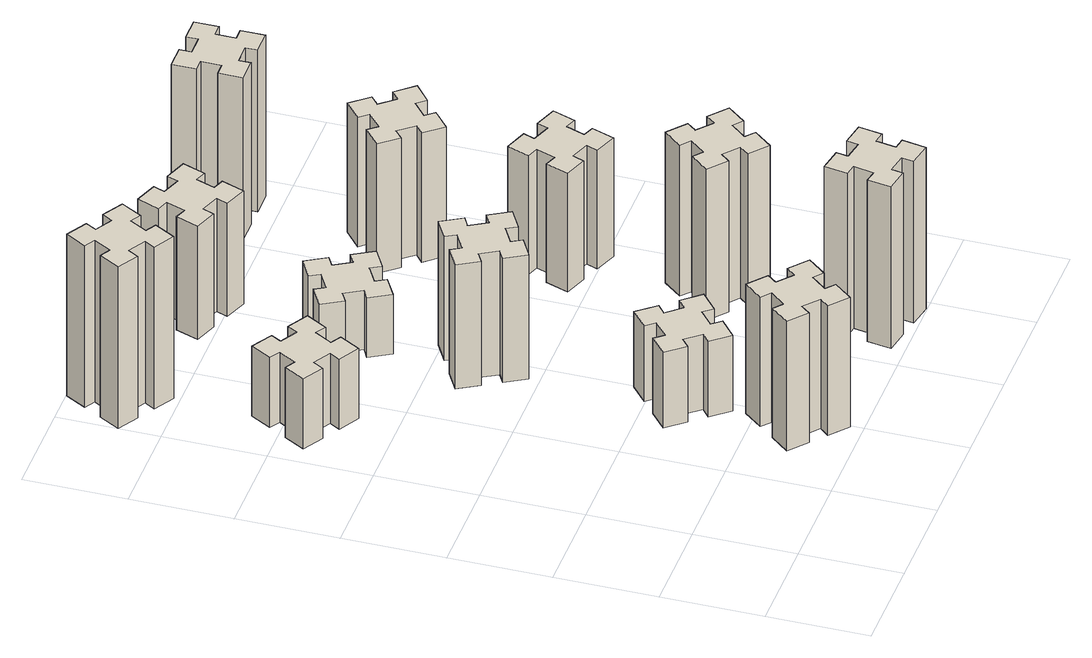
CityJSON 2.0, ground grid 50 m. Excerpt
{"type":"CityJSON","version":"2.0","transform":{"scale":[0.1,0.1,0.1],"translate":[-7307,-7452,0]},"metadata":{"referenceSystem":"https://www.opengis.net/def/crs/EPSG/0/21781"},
"CityObjects":{
"building1":{"type":"Building","attributes":{"class":"1000","function":"1000","usage":"1000","yearOfConstruction":2016,"roofType":"1000","measuredHeight":39,"storeysAboveGround":30,"storeysBelowGround":0},"geometry":[{"type":"Solid","lod":"1","boundaries":[[[[0,1,2,3,4,5,6,7,8,9,10,11,12,13,14,15,16,17,18,19]],[[17,16,20,21]],[[16,15,22,20]],[[15,14,23,22]],[[14,13,24,23]],[[13,12,25,24]],[[12,11,26,25]],[[11,10,27,26]],[[10,9,28,27]],[[9,8,29,28]],[[8,7,30,29]],[[7,6,31,30]],[[6,5,32,31]],[[5,4,33,32]],[[4,3,34,33]],[[3,2,35,34]],[[2,1,36,35]],[[1,0,37,36]],[[0,19,38,37]],[[19,18,39,38]],[[18,17,21,39]],[[24,25,26,27,28,29,30,31,32,33,34,35,36,37,38,39,21,20,22,23]]]]}]},
"building2":{"type":"Building","attributes":{"class":"1000","function":"1000","usage":"1000","yearOfConstruction":2016,"roofType":"1000","measuredHeight":72,"storeysAboveGround":30,"storeysBelowGround":0},"geometry":[{"type":"Solid","lod":"1","boundaries":[[[[40,41,42,43,44,45,46,47,48,49,50,51,52,53,54,55,56,57,58,59]],[[57,56,60,61]],[[56,55,62,60]],[[55,54,63,62]],[[54,53,64,63]],[[53,52,65,64]],[[52,51,66,65]],[[51,50,67,66]],[[50,49,68,67]],[[49,48,69,68]],[[48,47,70,69]],[[47,46,71,70]],[[46,45,72,71]],[[45,44,73,72]],[[44,43,74,73]],[[43,42,75,74]],[[42,41,76,75]],[[41,40,77,76]],[[40,59,78,77]],[[59,58,79,78]],[[58,57,61,79]],[[64,65,66,67,68,69,70,71,72,73,74,75,76,77,78,79,61,60,62,63]]]]}]},
"building3":{"type":"Building","attributes":{"class":"1000","function":"1000","usage":"1000","yearOfConstruction":2016,"roofType":"1000","measuredHeight":90,"storeysAboveGround":30,"storeysBelowGround":0},"geometry":[{"type":"Solid","lod":"1","boundaries":[[[[80,81,82,83,84,85,86,87,88,89,90,91,92,93,94,95,96,97,98,99]],[[97,96,100,101]],[[96,95,102,100]],[[95,94,103,102]],[[94,93,104,103]],[[93,92,105,104]],[[92,91,106,105]],[[91,90,107,106]],[[90,89,108,107]],[[89,88,109,108]],[[88,87,110,109]],[[87,86,111,110]],[[86,85,112,111]],[[85,84,113,112]],[[84,83,114,113]],[[83,82,115,114]],[[82,81,116,115]],[[81,80,117,116]],[[80,99,118,117]],[[99,98,119,118]],[[98,97,101,119]],[[104,105,106,107,108,109,110,111,112,113,114,115,116,117,118,119,101,100,102,103]]]]}]},
"building4":{"type":"Building","attributes":{"class":"1000","function":"1000","usage":"1000","yearOfConstruction":2016,"roofType":"1000","measuredHeight":42,"storeysAboveGround":30,"storeysBelowGround":0},"geometry":[{"type":"Solid","lod":"1","boundaries":[[[[120,121,122,123,124,125,126,127,128,129,130,131,132,133,134,135,136,137,138,139]],[[137,136,140,141]],[[136,135,142,140]],[[135,134,143,142]],[[134,133,144,143]],[[133,132,145,144]],[[132,131,146,145]],[[131,130,147,146]],[[130,129,148,147]],[[129,128,149,148]],[[128,127,150,149]],[[127,126,151,150]],[[126,125,152,151]],[[125,124,153,152]],[[124,123,154,153]],[[123,122,155,154]],[[122,121,156,155]],[[121,120,157,156]],[[120,139,158,157]],[[139,138,159,158]],[[138,137,141,159]],[[144,145,146,147,148,149,150,151,152,153,154,155,156,157,158,159,141,140,142,143]]]]}]},
"building5":{"type":"Building","attributes":{"class":"1000","function":"1000","usage":"1000","yearOfConstruction":2016,"roofType":"1000","measuredHeight":69,"storeysAboveGround":30,"storeysBelowGround":0},"geometry":[{"type":"Solid","lod":"1","boundaries":[[[[160,161,162,163,164,165,166,167,168,169,170,171,172,173,174,175,176,177,178,179]],[[177,176,180,181]],[[176,175,182,180]],[[175,174,183,182]],[[174,173,184,183]],[[173,172,185,184]],[[172,171,186,185]],[[171,170,187,186]],[[170,169,188,187]],[[169,168,189,188]],[[168,167,190,189]],[[167,166,191,190]],[[166,165,192,191]],[[165,164,193,192]],[[164,163,194,193]],[[163,162,195,194]],[[162,161,196,195]],[[161,160,197,196]],[[160,179,198,197]],[[179,178,199,198]],[[178,177,181,199]],[[184,185,186,187,188,189,190,191,192,193,194,195,196,197,198,199,181,180,182,183]]]]}]},
"building6":{"type":"Building","attributes":{"class":"1000","function":"1000","usage":"1000","yearOfConstruction":2016,"roofType":"1000","measuredHeight":33,"storeysAboveGround":30,"storeysBelowGround":0},"geometry":[{"type":"Solid","lod":"1","boundaries":[[[[200,201,202,203,204,205,206,207,208,209,210,211,212,213,214,215,216,217,218,219]],[[217,216,220,221]],[[216,215,222,220]],[[215,214,223,222]],[[214,213,224,223]],[[213,212,225,224]],[[212,211,226,225]],[[211,210,227,226]],[[210,209,228,227]],[[209,208,229,228]],[[208,207,230,229]],[[207,206,231,230]],[[206,205,232,231]],[[205,204,233,232]],[[204,203,234,233]],[[203,202,235,234]],[[202,201,236,235]],[[201,200,237,236]],[[200,219,238,237]],[[219,218,239,238]],[[218,217,221,239]],[[224,225,226,227,228,229,230,231,232,233,234,235,236,237,238,239,221,220,222,223]]]]}]},
"building7":{"type":"Building","attributes":{"class":"1000","function":"1000","usage":"1000","yearOfConstruction":2016,"roofType":"1000","measuredHeight":90,"storeysAboveGround":30,"storeysBelowGround":0},"geometry":[{"type":"Solid","lod":"1","boundaries":[[[[240,241,242,243,244,245,246,247,248,249,250,251,252,253,254,255,256,257,258,259]],[[257,256,260,261]],[[256,255,262,260]],[[255,254,263,262]],[[254,253,264,263]],[[253,252,265,264]],[[252,251,266,265]],[[251,250,267,266]],[[250,249,268,267]],[[249,248,269,268]],[[248,247,270,269]],[[247,246,271,270]],[[246,245,272,271]],[[245,244,273,272]],[[244,243,274,273]],[[243,242,275,274]],[[242,241,276,275]],[[241,240,277,276]],[[240,259,278,277]],[[259,258,279,278]],[[258,257,261,279]],[[264,265,266,267,268,269,270,271,272,273,274,275,276,277,278,279,261,260,262,263]]]]}]},
"building8":{"type":"Building","attributes":{"class":"1000","function":"1000","usage":"1000","yearOfConstruction":2016,"roofType":"1000","measuredHeight":63,"storeysAboveGround":30,"storeysBelowGround":0},"geometry":[{"type":"Solid","lod":"1","boundaries":[[[[280,281,282,283,284,285,286,287,288,289,290,291,292,293,294,295,296,297,298,299]],[[297,296,300,301]],[[296,295,302,300]],[[295,294,303,302]],[[294,293,304,303]],[[293,292,305,304]],[[292,291,306,305]],[[291,290,307,306]],[[290,289,308,307]],[[289,288,309,308]],[[288,287,310,309]],[[287,286,311,310]],[[286,285,312,311]],[[285,284,313,312]],[[284,283,314,313]],[[283,282,315,314]],[[282,281,316,315]],[[281,280,317,316]],[[280,299,318,317]],[[299,298,319,318]],[[298,297,301,319]],[[304,305,306,307,308,309,310,311,312,313,314,315,316,317,318,319,301,300,302,303]]]]}]},
"building9":{"type":"Building","attributes":{"class":"1000","function":"1000","usage":"1000","yearOfConstruction":2016,"roofType":"1000","measuredHeight":84,"storeysAboveGround":30,"storeysBelowGround":0},"geometry":[{"type":"Solid","lod":"1","boundaries":[[[[320,321,322,323,324,325,326,327,328,329,330,331,332,333,334,335,336,337,338,339]],[[337,336,340,341]],[[336,335,342,340]],[[335,334,343,342]],[[334,333,344,343]],[[333,332,345,344]],[[332,331,346,345]],[[331,330,347,346]],[[330,329,348,347]],[[329,328,349,348]],[[328,327,350,349]],[[327,326,351,350]],[[326,325,352,351]],[[325,324,353,352]],[[324,323,354,353]],[[323,322,355,354]],[[322,321,356,355]],[[321,320,357,356]],[[320,339,358,357]],[[339,338,359,358]],[[338,337,341,359]],[[344,345,346,347,348,349,350,351,352,353,354,355,356,357,358,359,341,340,342,343]]]]}]},
"building10":{"type":"Building","attributes":{"class":"1000","function":"1000","usage":"1000","yearOfConstruction":2016,"roofType":"1000","measuredHeight":66,"storeysAboveGround":30,"storeysBelowGround":0},"geometry":[{"type":"Solid","lod":"1","boundaries":[[[[360,361,362,363,364,365,366,367,368,369,370,371,372,373,374,375,376,377,378,379]],[[377,376,380,381]],[[376,375,382,380]],[[375,374,383,382]],[[374,373,384,383]],[[373,372,385,384]],[[372,371,386,385]],[[371,370,387,386]],[[370,369,388,387]],[[369,368,389,388]],[[368,367,390,389]],[[367,366,391,390]],[[366,365,392,391]],[[365,364,393,392]],[[364,363,394,393]],[[363,362,395,394]],[[362,361,396,395]],[[361,360,397,396]],[[360,379,398,397]],[[379,378,399,398]],[[378,377,381,399]],[[384,385,386,387,388,389,390,391,392,393,394,395,396,397,398,399,381,380,382,383]]]]}]},
"building11":{"type":"Building","attributes":{"class":"1000","function":"1000","usage":"1000","yearOfConstruction":2016,"roofType":"1000","measuredHeight":72,"storeysAboveGround":30,"storeysBelowGround":0},"geometry":[{"type":"Solid","lod":"1","boundaries":[[[[400,401,402,403,404,405,406,407,408,409,410,411,412,413,414,415,416,417,418,419]],[[417,416,420,421]],[[416,415,422,420]],[[415,414,423,422]],[[414,413,424,423]],[[413,412,425,424]],[[412,411,426,425]],[[411,410,427,426]],[[410,409,428,427]],[[409,408,429,428]],[[408,407,430,429]],[[407,406,431,430]],[[406,405,432,431]],[[405,404,433,432]],[[404,403,434,433]],[[403,402,435,434]],[[402,401,436,435]],[[401,400,437,436]],[[400,419,438,437]],[[419,418,439,438]],[[418,417,421,439]],[[424,425,426,427,428,429,430,431,432,433,434,435,436,437,438,439,421,420,422,423]]]]}]},
"building12":{"type":"Building","attributes":{"class":"1000","function":"1000","usage":"1000","yearOfConstruction":2016,"roofType":"1000","measuredHeight":90,"storeysAboveGround":30,"storeysBelowGround":0},"geometry":[{"type":"Solid","lod":"1","boundaries":[[[[440,441,442,443,444,445,446,447,448,449,450,451,452,453,454,455,456,457,458,459]],[[457,456,460,461]],[[456,455,462,460]],[[455,454,463,462]],[[454,453,464,463]],[[453,452,465,464]],[[452,451,466,465]],[[451,450,467,466]],[[450,449,468,467]],[[449,448,469,468]],[[448,447,470,469]],[[447,446,471,470]],[[446,445,472,471]],[[445,444,473,472]],[[444,443,474,473]],[[443,442,475,474]],[[442,441,476,475]],[[441,440,477,476]],[[440,459,478,477]],[[459,458,479,478]],[[458,457,461,479]],[[464,465,466,467,468,469,470,471,472,473,474,475,476,477,478,479,461,460,462,463]]]]}]}
},
"vertices":[
[406,2327,0],[456,2414,0],[508,2384,0],[568,2488,0],[464,2548,0],[434,2496,0],[347,2546,0],[377,2598,0],[273,2658,0],[213,2554,0],[265,2524,0],[215,2437,0],[163,2467,0],[103,2363,0],[207,2303,0],[237,2355,0],[324,2305,0],[294,2253,0],[398,2193,0],[458,2297,0],[324,2305,390],[294,2253,390],[237,2355,390],[207,2303,390],[103,2363,390],[163,2467,390],[215,2437,390],[265,2524,390],[213,2554,390],[273,2658,390],[377,2598,390],[347,2546,390],[434,2496,390],[464,2548,390],[568,2488,390],[508,2384,390],[456,2414,390],[406,2327,390],[458,2297,390],[398,2193,390],
[866,253,0],[943,189,0],[904,143,0],[996,66,0],[1073,158,0],[1027,196,0],[1092,273,0],[1138,234,0],[1215,326,0],[1123,403,0],[1084,357,0],[1008,422,0],[1046,468,0],[954,545,0],[877,453,0],[923,414,0],[859,338,0],[813,376,0],[736,284,0],[828,207,0],[859,338,720],[813,376,720],[923,414,720],[877,453,720],[954,545,720],[1046,468,720],[1008,422,720],[1084,357,720],[1123,403,720],[1215,326,720],[1138,234,720],[1092,273,720],[1027,196,720],[1073,158,720],[996,66,720],[904,143,720],[943,189,720],[866,253,720],[828,207,720],[736,284,720],
[137,3195,0],[224,3145,0],[194,3093,0],[298,3033,0],[358,3137,0],[306,3167,0],[356,3254,0],[408,3224,0],[468,3328,0],[364,3388,0],[334,3336,0],[247,3386,0],[277,3438,0],[173,3498,0],[113,3394,0],[165,3364,0],[115,3277,0],[63,3307,0],[3,3203,0],[107,3143,0],[115,3277,900],[63,3307,900],[165,3364,900],[113,3394,900],[173,3498,900],[277,3438,900],[247,3386,900],[334,3336,900],[364,3388,900],[468,3328,900],[408,3224,900],[356,3254,900],[306,3167,900],[358,3137,900],[298,3033,900],[194,3093,900],[224,3145,900],[137,3195,900],[107,3143,900],[3,3203,900],
[943,962,0],[866,897,0],[828,943,0],[736,866,0],[813,774,0],[859,813,0],[923,736,0],[877,698,0],[954,606,0],[1046,683,0],[1008,729,0],[1084,793,0],[1123,747,0],[1215,824,0],[1138,916,0],[1092,878,0],[1027,954,0],[1073,993,0],[996,1085,0],[904,1008,0],[1027,954,420],[1073,993,420],[1092,878,420],[1138,916,420],[1215,824,420],[1123,747,420],[1084,793,420],[1008,729,420],[1046,683,420],[954,606,420],[877,698,420],[923,736,420],[859,813,420],[813,774,420],[736,866,420],[828,943,420],[866,897,420],[943,962,420],[904,1008,420],[996,1085,420],
[1096,1797,0],[1046,1884,0],[1098,1914,0],[1038,2018,0],[934,1958,0],[964,1906,0],[877,1856,0],[847,1908,0],[743,1848,0],[803,1744,0],[855,1774,0],[905,1687,0],[853,1657,0],[913,1553,0],[1017,1613,0],[987,1665,0],[1074,1715,0],[1104,1663,0],[1208,1723,0],[1148,1827,0],[1074,1715,690],[1104,1663,690],[987,1665,690],[1017,1613,690],[913,1553,690],[853,1657,690],[905,1687,690],[855,1774,690],[803,1744,690],[743,1848,690],[847,1908,690],[877,1856,690],[964,1906,690],[934,1958,690],[1038,2018,690],[1098,1914,690],[1046,1884,690],[1096,1797,690],[1148,1827,690],[1208,1723,690],
[855,2414,0],[905,2327,0],[853,2297,0],[913,2193,0],[1017,2253,0],[987,2305,0],[1074,2355,0],[1104,2303,0],[1208,2363,0],[1148,2467,0],[1096,2437,0],[1046,2524,0],[1098,2554,0],[1038,2658,0],[934,2598,0],[964,2546,0],[877,2496,0],[847,2548,0],[743,2488,0],[803,2384,0],[877,2496,330],[847,2548,330],[964,2546,330],[934,2598,330],[1038,2658,330],[1098,2554,330],[1046,2524,330],[1096,2437,330],[1148,2467,330],[1208,2363,330],[1104,2303,330],[1074,2355,330],[987,2305,330],[1017,2253,330],[913,2193,330],[853,2297,330],[905,2327,330],[855,2414,330],[803,2384,330],[743,2488,330],
[1884,305,0],[1785,322,0],[1796,381,0],[1677,402,0],[1657,284,0],[1716,274,0],[1698,175,0],[1639,186,0],[1618,67,0],[1737,47,0],[1747,106,0],[1845,88,0],[1835,29,0],[1953,8,0],[1974,127,0],[1915,137,0],[1932,235,0],[1991,225,0],[2012,343,0],[1894,364,0],[1932,235,900],[1991,225,900],[1915,137,900],[1974,127,900],[1953,8,900],[1835,29,900],[1845,88,900],[1747,106,900],[1737,47,900],[1618,67,900],[1639,186,900],[1698,175,900],[1716,274,900],[1657,284,900],[1677,402,900],[1796,381,900],[1785,322,900],[1884,305,900],[1894,364,900],[2012,343,900],
[891,3079,0],[985,3045,0],[964,2989,0],[1077,2947,0],[1118,3060,0],[1062,3081,0],[1096,3175,0],[1152,3154,0],[1193,3267,0],[1080,3308,0],[1060,3252,0],[966,3286,0],[987,3342,0],[874,3383,0],[833,3270,0],[889,3250,0],[855,3156,0],[799,3177,0],[757,3064,0],[870,3023,0],[855,3156,630],[799,3177,630],[889,3250,630],[833,3270,630],[874,3383,630],[987,3342,630],[966,3286,630],[1060,3252,630],[1080,3308,630],[1193,3267,630],[1152,3154,630],[1096,3175,630],[1062,3081,630],[1118,3060,630],[1077,2947,630],[964,2989,630],[985,3045,630],[891,3079,630],[870,3023,630],[757,3064,630],
[1867,836,0],[1932,913,0],[1978,874,0],[2055,966,0],[1963,1043,0],[1924,997,0],[1848,1062,0],[1886,1108,0],[1794,1185,0],[1717,1093,0],[1763,1054,0],[1699,978,0],[1653,1016,0],[1576,924,0],[1668,847,0],[1706,893,0],[1783,829,0],[1744,783,0],[1836,706,0],[1913,798,0],[1783,829,840],[1744,783,840],[1706,893,840],[1668,847,840],[1576,924,840],[1653,1016,840],[1699,978,840],[1763,1054,840],[1717,1093,840],[1794,1185,840],[1886,1108,840],[1848,1062,840],[1924,997,840],[1963,1043,840],[2055,966,840],[1978,874,840],[1932,913,840],[1867,836,840],[1913,798,840],[1836,706,840],
[1900,1772,0],[1806,1806,0],[1827,1862,0],[1714,1903,0],[1673,1790,0],[1729,1770,0],[1695,1676,0],[1639,1697,0],[1597,1584,0],[1710,1543,0],[1731,1599,0],[1825,1565,0],[1804,1509,0],[1917,1467,0],[1958,1580,0],[1902,1601,0],[1936,1695,0],[1992,1674,0],[2033,1787,0],[1920,1828,0],[1936,1695,660],[1992,1674,660],[1902,1601,660],[1958,1580,660],[1917,1467,660],[1804,1509,660],[1825,1565,660],[1731,1599,660],[1710,1543,660],[1597,1584,660],[1639,1697,660],[1695,1676,660],[1729,1770,660],[1673,1790,660],[1714,1903,660],[1827,1862,660],[1806,1806,660],[1900,1772,660],[1920,1828,660],[2033,1787,660],
[1599,2393,0],[1663,2316,0],[1617,2278,0],[1694,2186,0],[1786,2263,0],[1748,2309,0],[1824,2373,0],[1863,2327,0],[1955,2404,0],[1878,2496,0],[1832,2458,0],[1767,2534,0],[1813,2573,0],[1736,2665,0],[1644,2588,0],[1683,2542,0],[1606,2477,0],[1568,2523,0],[1476,2446,0],[1553,2354,0],[1606,2477,720],[1568,2523,720],[1683,2542,720],[1644,2588,720],[1736,2665,720],[1813,2573,720],[1767,2534,720],[1832,2458,720],[1878,2496,720],[1955,2404,720],[1863,2327,720],[1824,2373,720],[1748,2309,720],[1786,2263,720],[1694,2186,720],[1617,2278,720],[1663,2316,720],[1599,2393,720],[1553,2354,720],[1476,2446,720],
[1665,3155,0],[1765,3155,0],[1765,3095,0],[1885,3095,0],[1885,3215,0],[1825,3215,0],[1825,3315,0],[1885,3315,0],[1885,3435,0],[1765,3435,0],[1765,3375,0],[1665,3375,0],[1665,3435,0],[1545,3435,0],[1545,3315,0],[1605,3315,0],[1605,3215,0],[1545,3215,0],[1545,3095,0],[1665,3095,0],[1605,3215,900],[1545,3215,900],[1605,3315,900],[1545,3315,900],[1545,3435,900],[1665,3435,900],[1665,3375,900],[1765,3375,900],[1765,3435,900],[1885,3435,900],[1885,3315,900],[1825,3315,900],[1825,3215,900],[1885,3215,900],[1885,3095,900],[1765,3095,900],[1765,3155,900],[1665,3155,900],[1665,3095,900],[1545,3095,900]
]}
